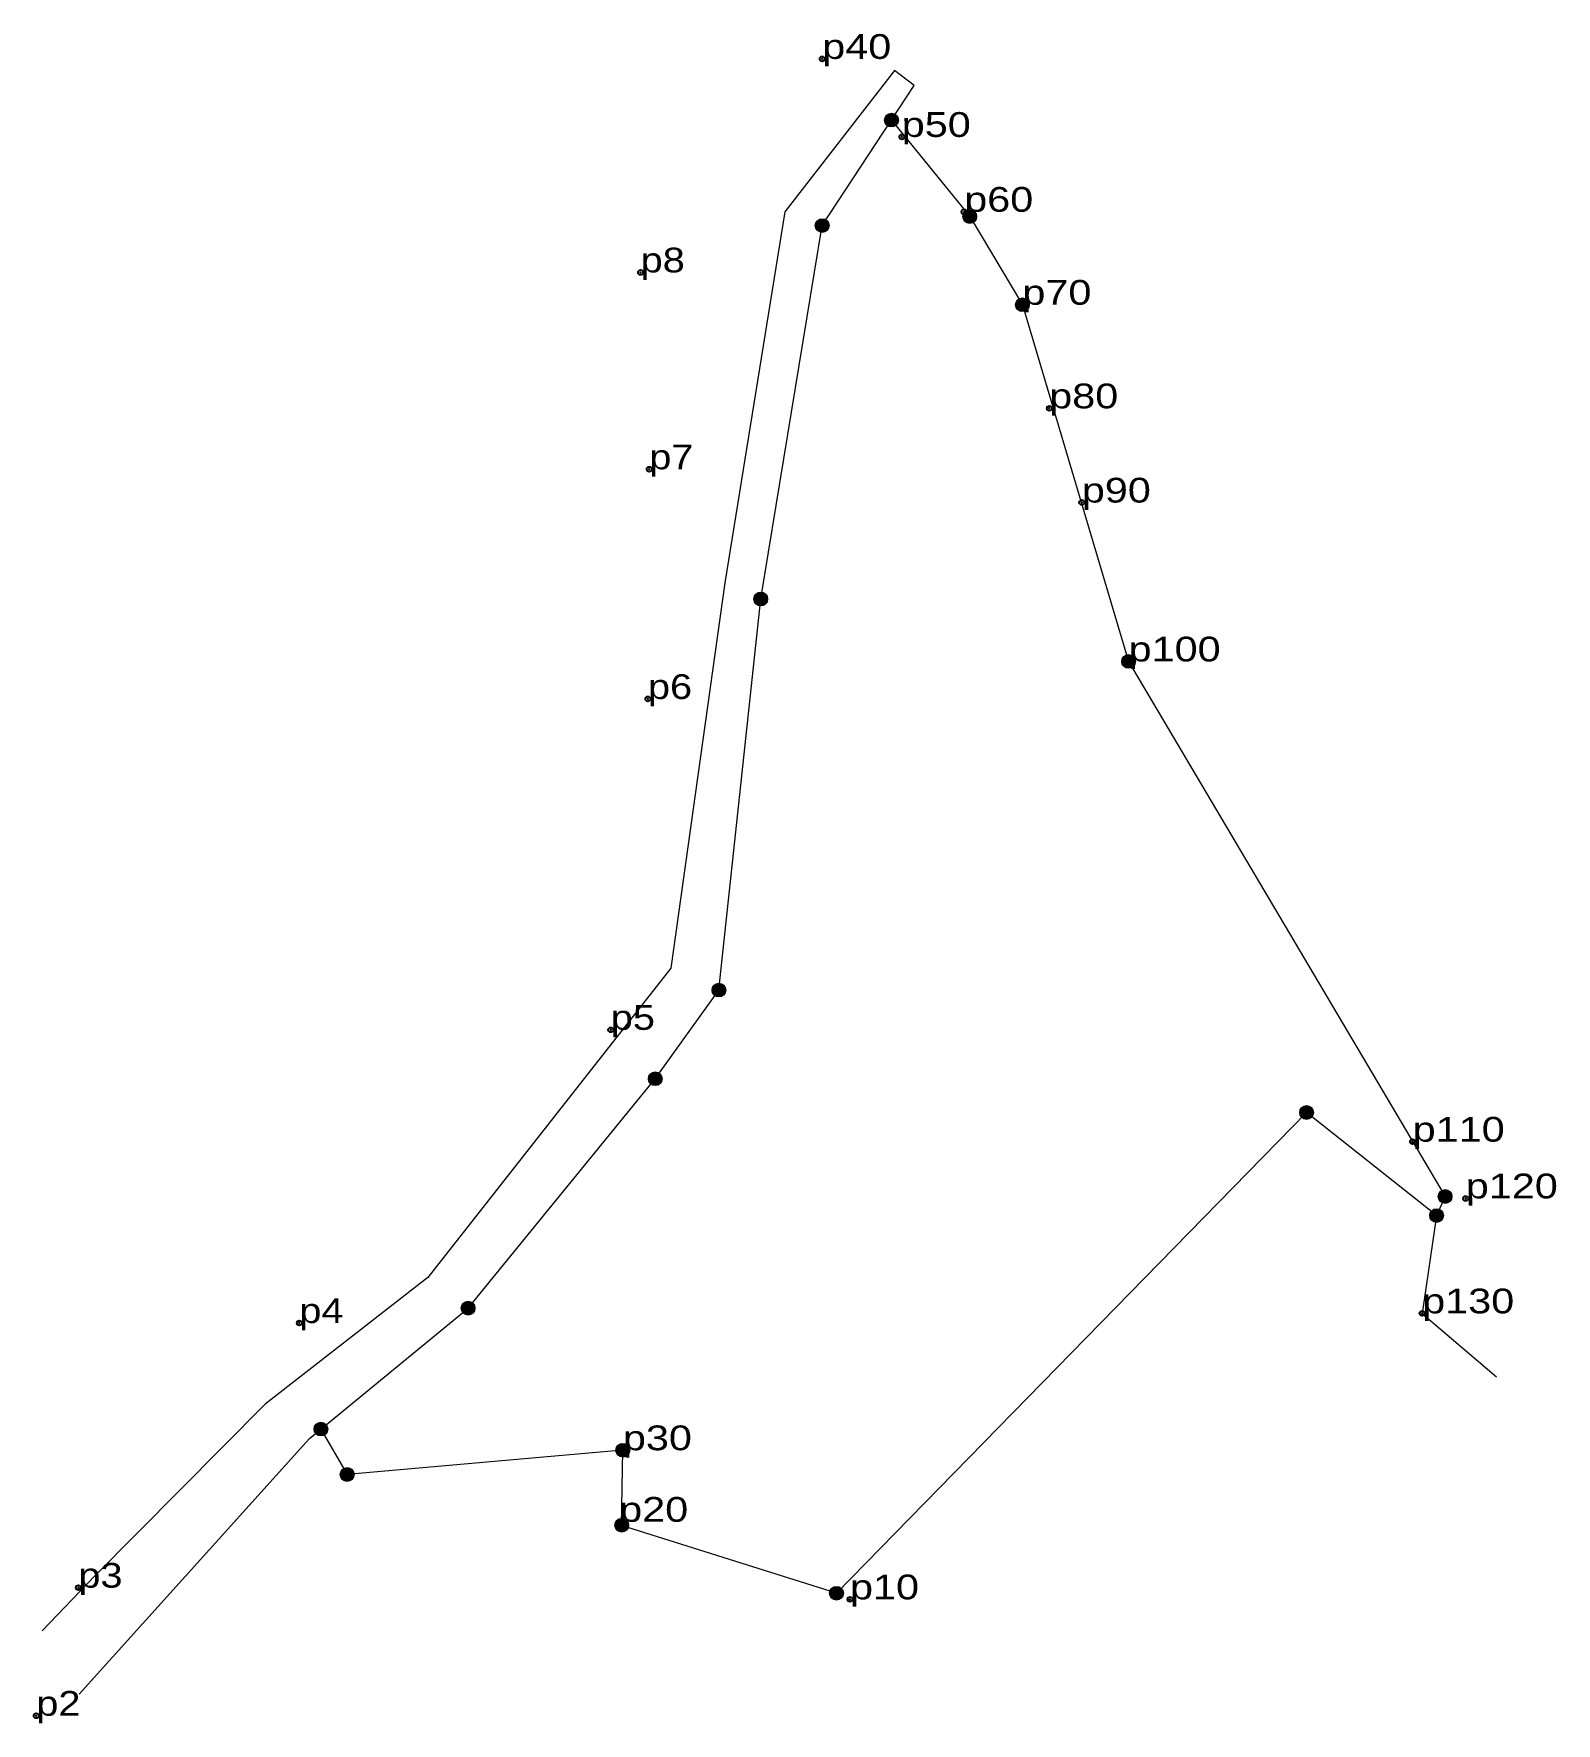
# Model space of a CAD drawing. Header units: metres. Extents: x 548985 to 549095, y 1841698 to 1841821.
import ezdxf

# ---------------------------------------------------------------- set-up
doc = ezdxf.new("R2010")
doc.units = ezdxf.units.M
doc.header["$LTSCALE"] = 0.72
doc.header["$PDMODE"] = 32
doc.header["$PDSIZE"] = 0.36
doc.layers.add('10', color=7, linetype='Continuous', lineweight=13)
doc.layers.add('36', color=7, linetype='Continuous', lineweight=13)
doc.layers.add('12', color=7, linetype='Continuous')
doc.layers.add('7', color=7, linetype='Continuous')

msp = doc.modelspace()

# ---------------------------------------------------------------- hatches: boundary and pattern name
at = {"layer": '36'}
for points in [[(549047.3751, 1841815.0032, 1), (549046.3751, 1841815.0032, 1)], [(549042.34, 1841807.33, 1), (549041.34, 1841807.33, 1)], [(549053.06, 1841807.99, 1), (549052.06, 1841807.99, 1)], [(549056.89, 1841801.58, 1), (549055.89, 1841801.58, 1)], [(549037.87, 1841780.19, 1), (549036.87, 1841780.19, 1)], [(549064.61, 1841775.65, 1), (549063.61, 1841775.65, 1)], [(549034.83, 1841751.76, 1), (549033.83, 1841751.76, 1)], [(549030.21, 1841745.32, 1), (549029.21, 1841745.32, 1)], [(549077.55, 1841742.86, 1), (549076.55, 1841742.86, 1)], [(549087.6177, 1841736.7543, 1), (549086.6177, 1841736.7543, 1)], [(549087, 1841735.37, 1), (549086, 1841735.37, 1)], [(549016.6, 1841728.64, 1), (549015.6, 1841728.64, 1)], [(549005.9026, 1841719.8463, 1), (549004.9026, 1841719.8463, 1)], [(549027.85, 1841718.31, 1), (549026.85, 1841718.31, 1)], [(549007.8098, 1841716.547, 1), (549006.8098, 1841716.547, 1)], [(549027.7646, 1841712.8538, 1), (549026.7646, 1841712.8538, 1)], [(549043.3771, 1841707.917, 1), (549042.3771, 1841707.917, 1)]]:
    msp.add_hatch(color=256, dxfattribs=at).paths.add_polyline_path(points)

# ---------------------------------------------------------------- linework, layer by layer
at = {"layer": '10'}
for points in [[(549047.09, 1841818.6), (549039.12, 1841808.33), (549034.76, 1841781.37), (549030.84, 1841753.35), (549013.18, 1841730.87), (549001.34, 1841721.65), (548988.96, 1841709.19), (548985.13, 1841705.19)], [(548987.84, 1841700.59), (549004.58, 1841719.17), (549016.1, 1841728.64), (549029.71, 1841745.32), (549034.33, 1841751.76), (549037.37, 1841780.19), (549041.84, 1841807.33), (549048.52, 1841817.51)]]:
    msp.add_lwpolyline(points, dxfattribs=at)
at = {"layer": '36'}
for p, q in [((549048.52, 1841817.51), (549047.09, 1841818.6)), ((549077.05, 1841742.86), (549042.88, 1841707.92)), ((549005.4, 1841719.85), (549007.31, 1841716.55))]:
    msp.add_line(p, q, dxfattribs=at)
for points in [[(549046.88, 1841815), (549052.56, 1841807.99), (549056.39, 1841801.58), (549064.11, 1841775.65), (549087.12, 1841736.75)], [(549087.12, 1841736.75), (549086.5, 1841735.37), (549077.05, 1841742.86)], [(549086.5, 1841735.37), (549085.45, 1841728.26), (549090.86, 1841723.65)], [(549042.88, 1841707.92), (549027.26, 1841712.85), (549027.35, 1841718.31), (549007.31, 1841716.55)]]:
    msp.add_lwpolyline(points, dxfattribs=at)
for centre in [(549046.8751, 1841815.0032), (549041.84, 1841807.33), (549052.56, 1841807.99), (549056.39, 1841801.58), (549037.37, 1841780.19), (549064.11, 1841775.65), (549034.33, 1841751.76), (549029.71, 1841745.32), (549077.05, 1841742.86), (549087.1177, 1841736.7543), (549086.5, 1841735.37), (549016.1, 1841728.64), (549005.4026, 1841719.8463), (549027.35, 1841718.31), (549007.3098, 1841716.547), (549027.2646, 1841712.8538), (549042.8771, 1841707.917)]:
    msp.add_circle(centre, 0.5, dxfattribs=at)
at = {"layer": '7'}
for p in [(549041.84, 1841819.45), (549047.63, 1841813.78), (549052.15, 1841808.34), (549028.64, 1841803.93), (549056.39, 1841801.59), (549058.35, 1841794.05), (549029.27, 1841789.62), (549060.71, 1841787.21), (549064.11, 1841775.65), (549029.17, 1841772.93), (549026.47, 1841748.87), (549084.75, 1841740.74), (549088.62, 1841736.61), (549003.83, 1841727.56), (549085.45, 1841728.26), (549027.35, 1841718.31), (549027.08, 1841713.11), (548987.77, 1841708.32), (549043.86, 1841707.47), (548984.71, 1841699.01)]:
    msp.add_point(p, dxfattribs=at)

# ---------------------------------------------------------------- texts
at = {"layer": '12'}
for s, width, p in [('p40', 1.25, (549041.84, 1841819.45)), ('p40', 1.25, (549041.84, 1841819.45)), ('p50', 1.25, (549047.62, 1841813.78)), ('p50', 1.25, (549047.62, 1841813.78)), ('p60', 1.25, (549052.16, 1841808.34)), ('p60', 1.25, (549052.16, 1841808.34)), ('p8', 1.2, (549028.64, 1841803.93)), ('p8', 1.2, (549028.64, 1841803.93)), ('p70', 1.25, (549056.39, 1841801.58)), ('p70', 1.25, (549056.39, 1841801.58)), ('p80', 1.25, (549058.34, 1841794.05)), ('p80', 1.25, (549058.34, 1841794.05)), ('p7', 1.2, (549029.27, 1841789.62)), ('p7', 1.2, (549029.27, 1841789.62)), ('p90', 1.25, (549060.71, 1841787.2)), ('p90', 1.25, (549060.71, 1841787.2)), ('p100', 1.25, (549064.11, 1841775.65)), ('p100', 1.25, (549064.11, 1841775.65)), ('p6', 1.2, (549029.17, 1841772.92)), ('p6', 1.2, (549029.17, 1841772.92)), ('p5', 1.2, (549026.47, 1841748.87)), ('p5', 1.2, (549026.47, 1841748.87)), ('p110', 1.25, (549084.76, 1841740.74)), ('p110', 1.25, (549084.76, 1841740.74)), ('p120', 1.25, (549088.62, 1841736.62)), ('p120', 1.25, (549088.62, 1841736.62)), ('p4', 1.2, (549003.83, 1841727.56)), ('p4', 1.2, (549003.83, 1841727.56)), ('p130', 1.25, (549085.45, 1841728.26)), ('p130', 1.25, (549085.45, 1841728.26)), ('p30', 1.25, (549027.35, 1841718.31)), ('p30', 1.25, (549027.35, 1841718.31)), ('p20', 1.25, (549027.08, 1841713.11)), ('p20', 1.25, (549027.08, 1841713.11)), ('p3', 1.2, (548987.77, 1841708.32)), ('p3', 1.2, (548987.77, 1841708.32)), ('p10', 1.25, (549043.86, 1841707.47)), ('p10', 1.25, (549043.86, 1841707.47)), ('p2', 1.2, (548984.71, 1841699.01)), ('p2', 1.2, (548984.71, 1841699.01))]:
    msp.add_text(s, height=1.8, dxfattribs=dict(at, width=width)).set_placement(p)

doc.saveas('drawing.dxf')
